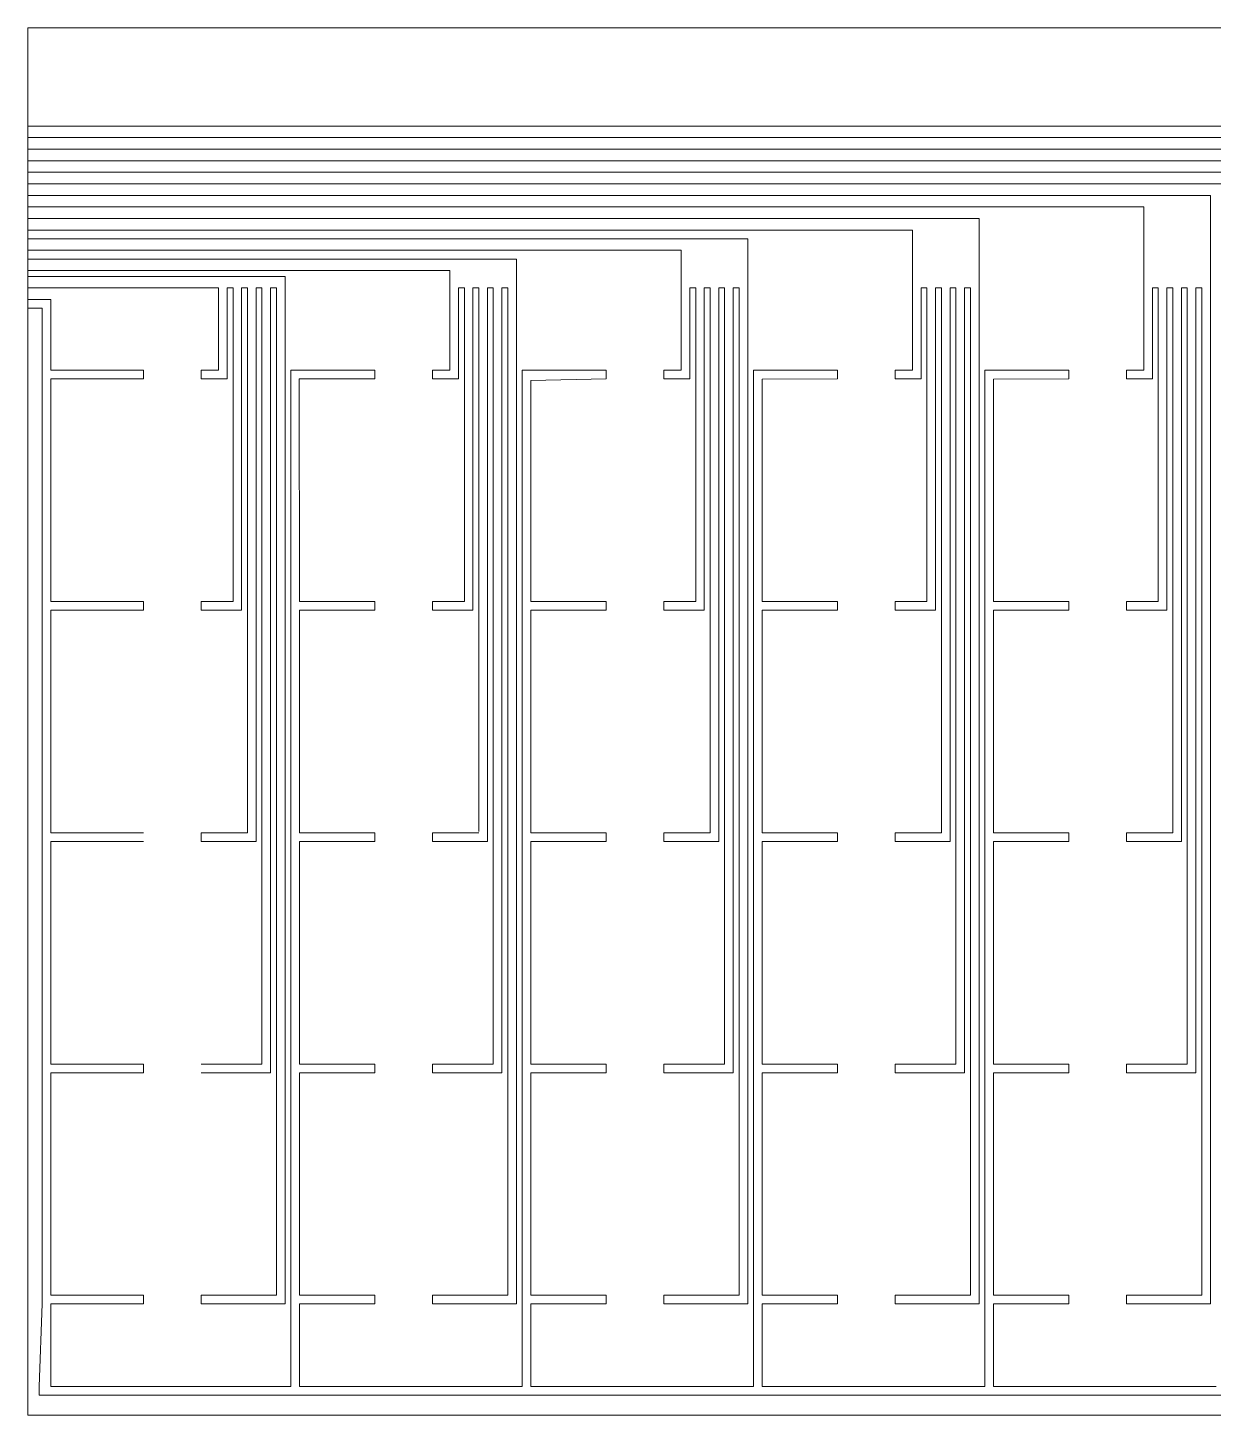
# Model space of a CAD drawing. Header units: centimetres. Extents: x -16.5 to 16.5, y -12 to 12.
# Drawn here: x -16.5 to 4, y -12 to 12 of the extents above; entities that cross this region are included whole.
import ezdxf

# ---------------------------------------------------------------- set-up
doc = ezdxf.new("R2010")
doc.units = ezdxf.units.CM
doc.header["$MEASUREMENT"] = 0

msp = doc.modelspace()

# ---------------------------------------------------------------- linework, layer by layer
at = {"color": 142, "lineweight": 9}
for points in [[(-16.5, 12), (-16.5, 12), (-16.5, -12), (-16.5, -12)], [(16.5, 12), (16.5, 12), (-16.5, 12), (-16.5, 12)], [(-16.5, -12), (-16.5, -12), (16.5, -12), (16.5, -12)]]:
    msp.add_open_spline(points, degree=3, dxfattribs=at)
at = {"color": 240, "lineweight": 9}
for points in [[(15.95, 10.3), (15.95, 10.3), (-16.5, 10.3), (-16.5, 10.3)], [(14.8, 10.1), (14.8, 10.1), (-16.5, 10.1), (-16.5, 10.1)], [(11.95, 9.9), (11.95, 9.9), (-16.5, 9.9), (-16.5, 9.9)], [(10.8, 9.7), (10.8, 9.7), (-16.5, 9.7), (-16.5, 9.7)], [(7.95, 9.5), (7.95, 9.5), (-16.5, 9.5), (-16.5, 9.5)], [(6.8, 9.3), (6.8, 9.3), (-16.5, 9.3), (-16.5, 9.3)], [(3.95, 9.1), (3.95, 9.1), (-16.5, 9.1), (-16.5, 9.1)], [(2.8, 8.9), (2.8, 8.9), (-16.5, 8.9), (-16.5, 8.9)], [(2.8, 7.5), (2.8, 7.5), (2.8, 8.9), (2.8, 8.9)], [(3.95, 7.5), (3.95, 7.5), (3.95, 9.1), (3.95, 9.1)], [(-0.05, 8.7), (-0.05, 8.7), (-16.5, 8.7), (-16.5, 8.7)], [(-0.05, 7.5), (-0.05, 7.5), (-0.05, 8.7), (-0.05, 8.7)], [(-1.2, 8.5), (-1.2, 8.5), (-16.5, 8.5), (-16.5, 8.5)], [(-1.2, 7.5), (-1.2, 7.5), (-1.2, 8.5), (-1.2, 8.5)], [(-4.05, 8.35), (-4.05, 8.35), (-16.5, 8.35), (-16.5, 8.35)], [(-4.05, 7.5), (-4.05, 7.5), (-4.05, 8.35), (-4.05, 8.35)], [(-5.2, 8.15), (-5.2, 8.15), (-16.5, 8.15), (-16.5, 8.15)], [(-8.05, 8), (-8.05, 8), (-16.5, 8), (-16.5, 8)], [(-8.05, 7.5), (-8.05, 7.5), (-8.05, 8), (-8.05, 8)], [(-5.2, 7.5), (-5.2, 7.5), (-5.2, 8.15), (-5.2, 8.15)], [(-9.2, 7.8), (-9.2, 7.8), (-16.5, 7.8), (-16.5, 7.8)], [(-12.05, 7.7), (-12.05, 7.7), (-16.5, 7.7), (-16.5, 7.7)], [(-12.05, 7.5), (-12.05, 7.5), (-12.05, 7.7), (-12.05, 7.7)], [(-9.2, 7.5), (-9.2, 7.5), (-9.2, 7.8), (-9.2, 7.8)], [(-13.2, 7.5), (-13.2, 7.5), (-16.5, 7.5), (-16.5, 7.5)], [(-13.2, 6.075), (-13.2, 6.075), (-13.2, 7.5), (-13.2, 7.5)], [(-13.05, 5.925), (-13.05, 5.925), (-13.05, 7.5), (-13.05, 7.5)], [(-12.95, 7.5), (-12.95, 7.5), (-13.05, 7.5), (-13.05, 7.5)], [(-12.95, 2.075), (-12.95, 2.075), (-12.95, 7.5), (-12.95, 7.5)], [(-12.7, 7.5), (-12.7, 7.5), (-12.80223, 7.5), (-12.80223, 7.5)], [(-12.80223, 1.925), (-12.80223, 1.925), (-12.80223, 7.5), (-12.80223, 7.5)], [(-12.7, 1.925), (-12.7, 1.925), (-12.7, 7.5), (-12.7, 7.5)], [(-12.45, 7.5), (-12.45, 7.5), (-12.55, 7.5), (-12.55, 7.5)], [(-12.55, -2.075), (-12.55, -2.075), (-12.55, 7.5), (-12.55, 7.5)], [(-12.45, -5.925), (-12.45, -5.925), (-12.45, 7.5), (-12.45, 7.5)], [(-12.2, 7.5), (-12.2, 7.5), (-12.3, 7.5), (-12.3, 7.5)], [(-12.3, 7.5), (-12.3, 7.5), (-12.3, -6.075), (-12.3, -6.075)], [(-12.2, 7.5), (-12.2, 7.5), (-12.2, -9.925), (-12.2, -9.925)], [(-12.05, -10.075), (-12.05, -10.075), (-12.05, 7.5), (-12.05, 7.5)], [(-9.2, 6.075), (-9.2, 6.075), (-9.2, 7.5), (-9.2, 7.5)], [(-9.05, 7.5), (-9.05, 7.5), (-8.95, 7.5), (-8.95, 7.5)], [(-9.05, 5.925), (-9.05, 5.925), (-9.05, 7.5), (-9.05, 7.5)], [(-8.95, 2.075), (-8.95, 2.075), (-8.95, 7.5), (-8.95, 7.5)], [(-8.80223, 7.5), (-8.80223, 7.5), (-8.7, 7.5), (-8.7, 7.5)], [(-8.80223, 1.925), (-8.80223, 1.925), (-8.80223, 7.5), (-8.80223, 7.5)], [(-8.7, 1.925), (-8.7, 1.925), (-8.7, 7.5), (-8.7, 7.5)], [(-8.55, 7.5), (-8.55, 7.5), (-8.45, 7.5), (-8.45, 7.5)], [(-8.55, -2.075), (-8.55, -2.075), (-8.55, 7.5), (-8.55, 7.5)], [(-8.45, -5.925), (-8.45, -5.925), (-8.45, 7.5), (-8.45, 7.5)], [(-8.3, 7.5), (-8.3, 7.5), (-8.3, -6.075), (-8.3, -6.075)], [(-8.2, 7.5), (-8.2, 7.5), (-8.3, 7.5), (-8.3, 7.5)], [(-8.2, 7.5), (-8.2, 7.5), (-8.2, -9.925), (-8.2, -9.925)], [(-8.05, -10.075), (-8.05, -10.075), (-8.05, 7.5), (-8.05, 7.5)], [(-5.2, 6.075), (-5.2, 6.075), (-5.2, 7.5), (-5.2, 7.5)], [(-5.05, 5.925), (-5.05, 5.925), (-5.05, 7.5), (-5.05, 7.5)], [(-5.05, 7.5), (-5.05, 7.5), (-4.95, 7.5), (-4.95, 7.5)], [(-4.95, 2.075), (-4.95, 2.075), (-4.95, 7.5), (-4.95, 7.5)], [(-4.80223, 7.5), (-4.80223, 7.5), (-4.7, 7.5), (-4.7, 7.5)], [(-4.80223, 1.925), (-4.80223, 1.925), (-4.80223, 7.5), (-4.80223, 7.5)], [(-4.7, 1.925), (-4.7, 1.925), (-4.7, 7.5), (-4.7, 7.5)], [(-4.55, 7.5), (-4.55, 7.5), (-4.45, 7.5), (-4.45, 7.5)], [(-4.55, -2.075), (-4.55, -2.075), (-4.55, 7.5), (-4.55, 7.5)], [(-4.45, -5.925), (-4.45, -5.925), (-4.45, 7.5), (-4.45, 7.5)], [(-4.3, 7.5), (-4.3, 7.5), (-4.3, -6.075), (-4.3, -6.075)], [(-4.2, 7.5), (-4.2, 7.5), (-4.3, 7.5), (-4.3, 7.5)], [(-4.2, 7.5), (-4.2, 7.5), (-4.2, -9.925), (-4.2, -9.925)], [(-4.05, -10.075), (-4.05, -10.075), (-4.05, 7.5), (-4.05, 7.5)], [(-1.2, 6.075), (-1.2, 6.075), (-1.2, 7.5), (-1.2, 7.5)], [(-1.05, 7.5), (-1.05, 7.5), (-0.95, 7.5), (-0.95, 7.5)], [(-1.05, 5.925), (-1.05, 5.925), (-1.05, 7.5), (-1.05, 7.5)], [(-0.95, 2.075), (-0.95, 2.075), (-0.95, 7.5), (-0.95, 7.5)], [(-0.80223, 7.5), (-0.80223, 7.5), (-0.7, 7.5), (-0.7, 7.5)], [(-0.80223, 1.925), (-0.80223, 1.925), (-0.80223, 7.5), (-0.80223, 7.5)], [(-0.7, 1.925), (-0.7, 1.925), (-0.7, 7.5), (-0.7, 7.5)], [(-0.55, 7.5), (-0.55, 7.5), (-0.45, 7.5), (-0.45, 7.5)], [(-0.55, -2.075), (-0.55, -2.075), (-0.55, 7.5), (-0.55, 7.5)], [(-0.45, -5.925), (-0.45, -5.925), (-0.45, 7.5), (-0.45, 7.5)], [(-0.3, 7.5), (-0.3, 7.5), (-0.3, -6.075), (-0.3, -6.075)], [(-0.3, 7.5), (-0.3, 7.5), (-0.2, 7.5), (-0.2, 7.5)], [(-0.2, 7.5), (-0.2, 7.5), (-0.2, -9.925), (-0.2, -9.925)], [(-0.05, -10.075), (-0.05, -10.075), (-0.05, 7.5), (-0.05, 7.5)], [(2.8, 6.075), (2.8, 6.075), (2.8, 7.5), (2.8, 7.5)], [(2.95, 7.5), (2.95, 7.5), (3.05, 7.5), (3.05, 7.5)], [(2.95, 5.925), (2.95, 5.925), (2.95, 7.5), (2.95, 7.5)], [(3.05, 2.075), (3.05, 2.075), (3.05, 7.5), (3.05, 7.5)], [(3.19777, 7.5), (3.19777, 7.5), (3.3, 7.5), (3.3, 7.5)], [(3.19777, 1.925), (3.19777, 1.925), (3.19777, 7.5), (3.19777, 7.5)], [(3.3, 1.925), (3.3, 1.925), (3.3, 7.5), (3.3, 7.5)], [(3.45, 7.5), (3.45, 7.5), (3.55, 7.5), (3.55, 7.5)], [(3.45, -2.075), (3.45, -2.075), (3.45, 7.5), (3.45, 7.5)], [(3.55, -5.925), (3.55, -5.925), (3.55, 7.5), (3.55, 7.5)], [(3.7, 7.5), (3.7, 7.5), (3.8, 7.5), (3.8, 7.5)], [(3.7, 7.5), (3.7, 7.5), (3.7, -6.075), (3.7, -6.075)], [(3.8, 7.5), (3.8, 7.5), (3.8, -9.925), (3.8, -9.925)], [(3.95, -10.075), (3.95, -10.075), (3.95, 7.5), (3.95, 7.5)], [(-16.1, 7.3), (-16.1, 7.3), (-16.5, 7.3), (-16.5, 7.3)], [(-16.1, 6.075), (-16.1, 6.075), (-16.1, 7.3), (-16.1, 7.3)], [(-16.25, 7.15), (-16.25, 7.15), (-16.5, 7.15), (-16.5, 7.15)], [(-16.25, -10.075), (-16.25, -10.075), (-16.25, 7.15), (-16.25, 7.15)], [(-14.5, 6.075), (-14.5, 6.075), (-16.1, 6.075), (-16.1, 6.075)], [(-14.5, 6), (-14.5, 6), (-14.5, 6.075), (-14.5, 6.075)], [(-14.5, 6), (-14.5, 6), (-14.5, 5.925), (-14.5, 5.925)], [(-13.5, 6), (-13.5, 6), (-13.5, 6.075), (-13.5, 6.075)], [(-13.5, 6.075), (-13.5, 6.075), (-13.2, 6.075), (-13.2, 6.075)], [(-13.5, 6), (-13.5, 6), (-13.5, 5.925), (-13.5, 5.925)], [(-11.95, 6.0746), (-11.95, 6.0746), (-10.5, 6.075), (-10.5, 6.075)], [(-11.95, -9.925), (-11.95, -9.925), (-11.95, 6.0746), (-11.95, 6.0746)], [(-10.5, 6), (-10.5, 6), (-10.5, 6.075), (-10.5, 6.075)], [(-10.5, 6), (-10.5, 6), (-10.5, 5.925), (-10.5, 5.925)], [(-9.5, 6.075), (-9.5, 6.075), (-9.2, 6.075), (-9.2, 6.075)], [(-9.5, 6), (-9.5, 6), (-9.5, 6.075), (-9.5, 6.075)], [(-9.5, 6), (-9.5, 6), (-9.5, 5.925), (-9.5, 5.925)], [(-7.95, 6.075), (-7.95, 6.075), (-7.95, -9.925), (-7.95, -9.925)], [(-6.5, 6.075), (-6.5, 6.075), (-7.95, 6.075), (-7.95, 6.075)], [(-6.5, 6), (-6.5, 6), (-6.5, 6.075), (-6.5, 6.075)], [(-6.5, 6), (-6.5, 6), (-6.5, 5.925), (-6.5, 5.925)], [(-5.5, 6.075), (-5.5, 6.075), (-5.2, 6.075), (-5.2, 6.075)], [(-5.5, 6), (-5.5, 6), (-5.5, 6.075), (-5.5, 6.075)], [(-5.5, 6), (-5.5, 6), (-5.5, 5.925), (-5.5, 5.925)], [(-3.8, 6.075), (-3.8, 6.075), (-3.95, 6.075), (-3.95, 6.075)], [(-3.95, 6.075), (-3.95, 6.075), (-3.95, -9.925), (-3.95, -9.925)], [(-2.5, 6.075), (-2.5, 6.075), (-3.8, 6.075), (-3.8, 6.075)], [(-2.5, 6), (-2.5, 6), (-2.5, 6.075), (-2.5, 6.075)], [(-2.5, 6), (-2.5, 6), (-2.5, 5.925), (-2.5, 5.925)], [(-1.5, 6), (-1.5, 6), (-1.5, 6.075), (-1.5, 6.075)], [(-1.5, 6.075), (-1.5, 6.075), (-1.2, 6.075), (-1.2, 6.075)], [(-1.5, 6), (-1.5, 6), (-1.5, 5.925), (-1.5, 5.925)], [(0.05, 6.075), (0.05, 6.075), (0.2, 6.075), (0.2, 6.075)], [(0.05, -9.925), (0.05, -9.925), (0.05, 6.075), (0.05, 6.075)], [(1.5, 6.075), (1.5, 6.075), (0.2, 6.075), (0.2, 6.075)], [(1.5, 6), (1.5, 6), (1.5, 6.075), (1.5, 6.075)], [(1.5, 6), (1.5, 6), (1.5, 5.925), (1.5, 5.925)], [(2.5, 6.075), (2.5, 6.075), (2.8, 6.075), (2.8, 6.075)], [(2.5, 6), (2.5, 6), (2.5, 6.075), (2.5, 6.075)], [(2.5, 6), (2.5, 6), (2.5, 5.925), (2.5, 5.925)], [(-14.5, 5.925), (-14.5, 5.925), (-16.1, 5.925), (-16.1, 5.925)], [(-16.1, 2.075), (-16.1, 2.075), (-16.1, 5.925), (-16.1, 5.925)], [(-13.5, 5.925), (-13.5, 5.925), (-13.05, 5.925), (-13.05, 5.925)], [(-10.5, 5.925), (-10.5, 5.925), (-11.80436, 5.92464), (-11.80436, 5.92464)], [(-11.80436, 5.92464), (-11.80436, 5.92464), (-11.8033, 2.07464), (-11.8033, 2.07464)], [(-9.5, 5.925), (-9.5, 5.925), (-9.05, 5.925), (-9.05, 5.925)], [(-7.8, 5.9), (-7.8, 5.9), (-6.5, 5.925), (-6.5, 5.925)], [(-7.8, 5.9), (-7.8, 5.9), (-7.8, 2.075), (-7.8, 2.075)], [(-5.5, 5.925), (-5.5, 5.925), (-5.05, 5.925), (-5.05, 5.925)], [(-3.8, 5.92208), (-3.8, 5.92208), (-2.5, 5.925), (-2.5, 5.925)], [(-3.8, 5.92208), (-3.8, 5.92208), (-3.8, 2.075), (-3.8, 2.075)], [(-1.5, 5.925), (-1.5, 5.925), (-1.05, 5.925), (-1.05, 5.925)], [(0.2, 5.92084), (0.2, 5.92084), (1.5, 5.925), (1.5, 5.925)], [(0.2, 5.92084), (0.2, 5.92084), (0.2, 2.075), (0.2, 2.075)], [(2.5, 5.925), (2.5, 5.925), (2.95, 5.925), (2.95, 5.925)], [(-14.5, 2.075), (-14.5, 2.075), (-16.1, 2.075), (-16.1, 2.075)], [(-16.1, -1.925), (-16.1, -1.925), (-16.1, 1.925), (-16.1, 1.925)], [(-14.5, 1.925), (-14.5, 1.925), (-16.1, 1.925), (-16.1, 1.925)], [(-14.5, 2), (-14.5, 2), (-14.5, 2.075), (-14.5, 2.075)], [(-14.5, 2), (-14.5, 2), (-14.5, 1.925), (-14.5, 1.925)], [(-13.5, 2), (-13.5, 2), (-13.5, 2.075), (-13.5, 2.075)], [(-13.5, 2.075), (-13.5, 2.075), (-13.2, 2.075), (-13.2, 2.075)], [(-13.5, 2), (-13.5, 2), (-13.5, 1.925), (-13.5, 1.925)], [(-13.5, 1.925), (-13.5, 1.925), (-13.05, 1.925), (-13.05, 1.925)], [(-13.2, 2.075), (-13.2, 2.075), (-12.95, 2.075), (-12.95, 2.075)], [(-13.05, 1.925), (-13.05, 1.925), (-12.95223, 1.925), (-12.95223, 1.925)], [(-12.95223, 1.925), (-12.95223, 1.925), (-12.80223, 1.925), (-12.80223, 1.925)], [(-12.7, 1.925), (-12.7, 1.925), (-12.7, -1.9), (-12.7, -1.9)], [(-10.5, 2.075), (-10.5, 2.075), (-11.8033, 2.07464), (-11.8033, 2.07464)], [(-10.5, 1.925), (-10.5, 1.925), (-11.80326, 1.92464), (-11.80326, 1.92464)], [(-11.80326, 1.92464), (-11.80326, 1.92464), (-11.8022, -1.92536), (-11.8022, -1.92536)], [(-10.5, 2), (-10.5, 2), (-10.5, 2.075), (-10.5, 2.075)], [(-10.5, 2), (-10.5, 2), (-10.5, 1.925), (-10.5, 1.925)], [(-9.5, 2.075), (-9.5, 2.075), (-9.2, 2.075), (-9.2, 2.075)], [(-9.5, 2), (-9.5, 2), (-9.5, 2.075), (-9.5, 2.075)], [(-9.5, 2), (-9.5, 2), (-9.5, 1.925), (-9.5, 1.925)], [(-9.5, 1.925), (-9.5, 1.925), (-9.05, 1.925), (-9.05, 1.925)], [(-9.2, 2.075), (-9.2, 2.075), (-8.95, 2.075), (-8.95, 2.075)], [(-9.05, 1.925), (-9.05, 1.925), (-8.95223, 1.925), (-8.95223, 1.925)], [(-8.95223, 1.925), (-8.95223, 1.925), (-8.80223, 1.925), (-8.80223, 1.925)], [(-8.7, 1.925), (-8.7, 1.925), (-8.7, -1.9), (-8.7, -1.9)], [(-6.5, 2.075), (-6.5, 2.075), (-7.8, 2.075), (-7.8, 2.075)], [(-6.5, 1.925), (-6.5, 1.925), (-7.8, 1.925), (-7.8, 1.925)], [(-7.8, 1.925), (-7.8, 1.925), (-7.8, -1.925), (-7.8, -1.925)], [(-6.5, 2), (-6.5, 2), (-6.5, 2.075), (-6.5, 2.075)], [(-6.5, 2), (-6.5, 2), (-6.5, 1.925), (-6.5, 1.925)], [(-5.5, 2.075), (-5.5, 2.075), (-5.2, 2.075), (-5.2, 2.075)], [(-5.5, 2), (-5.5, 2), (-5.5, 2.075), (-5.5, 2.075)], [(-5.5, 2), (-5.5, 2), (-5.5, 1.925), (-5.5, 1.925)], [(-5.5, 1.925), (-5.5, 1.925), (-5.05, 1.925), (-5.05, 1.925)], [(-5.2, 2.075), (-5.2, 2.075), (-4.95, 2.075), (-4.95, 2.075)], [(-5.05, 1.925), (-5.05, 1.925), (-4.95223, 1.925), (-4.95223, 1.925)], [(-4.95223, 1.925), (-4.95223, 1.925), (-4.80223, 1.925), (-4.80223, 1.925)], [(-4.7, 1.925), (-4.7, 1.925), (-4.7, -1.9), (-4.7, -1.9)], [(-2.5, 2.075), (-2.5, 2.075), (-3.8, 2.075), (-3.8, 2.075)], [(-2.5, 1.925), (-2.5, 1.925), (-3.8, 1.925), (-3.8, 1.925)], [(-3.8, 1.925), (-3.8, 1.925), (-3.8, -1.925), (-3.8, -1.925)], [(-2.5, 2), (-2.5, 2), (-2.5, 2.075), (-2.5, 2.075)], [(-2.5, 2), (-2.5, 2), (-2.5, 1.925), (-2.5, 1.925)], [(-1.5, 2), (-1.5, 2), (-1.5, 2.075), (-1.5, 2.075)], [(-1.5, 2.075), (-1.5, 2.075), (-1.2, 2.075), (-1.2, 2.075)], [(-1.5, 2), (-1.5, 2), (-1.5, 1.925), (-1.5, 1.925)], [(-1.5, 1.925), (-1.5, 1.925), (-1.05, 1.925), (-1.05, 1.925)], [(-1.2, 2.075), (-1.2, 2.075), (-0.95, 2.075), (-0.95, 2.075)], [(-1.05, 1.925), (-1.05, 1.925), (-0.95223, 1.925), (-0.95223, 1.925)], [(-0.95223, 1.925), (-0.95223, 1.925), (-0.80223, 1.925), (-0.80223, 1.925)], [(-0.7, 1.925), (-0.7, 1.925), (-0.7, -1.9), (-0.7, -1.9)], [(1.5, 2.075), (1.5, 2.075), (0.2, 2.075), (0.2, 2.075)], [(1.5, 1.925), (1.5, 1.925), (0.2, 1.925), (0.2, 1.925)], [(0.2, -1.925), (0.2, -1.925), (0.2, 1.925), (0.2, 1.925)], [(1.5, 2.075), (1.5, 2.075), (1.5, 1.925), (1.5, 1.925)], [(2.5, 2.075), (2.5, 2.075), (2.8, 2.075), (2.8, 2.075)], [(2.5, 2), (2.5, 2), (2.5, 2.075), (2.5, 2.075)], [(2.5, 2), (2.5, 2), (2.5, 1.925), (2.5, 1.925)], [(2.5, 1.925), (2.5, 1.925), (2.95, 1.925), (2.95, 1.925)], [(2.8, 2.075), (2.8, 2.075), (3.05, 2.075), (3.05, 2.075)], [(2.95, 1.925), (2.95, 1.925), (3.04777, 1.925), (3.04777, 1.925)], [(3.04777, 1.925), (3.04777, 1.925), (3.19777, 1.925), (3.19777, 1.925)], [(3.3, 1.925), (3.3, 1.925), (3.3, -1.9), (3.3, -1.9)], [(-12.7, -1.9), (-12.7, -1.9), (-12.7, -1.925), (-12.7, -1.925)], [(-4.7, -1.9), (-4.7, -1.9), (-4.7, -1.925), (-4.7, -1.925)], [(-0.7, -1.9), (-0.7, -1.9), (-0.7, -1.925), (-0.7, -1.925)], [(3.3, -1.9), (3.3, -1.9), (3.3, -1.925), (3.3, -1.925)], [(-14.5, -1.925), (-14.5, -1.925), (-16.1, -1.925), (-16.1, -1.925)], [(-14.5, -2.075), (-14.5, -2.075), (-16.1, -2.075), (-16.1, -2.075)], [(-16.1, -5.925), (-16.1, -5.925), (-16.1, -2.075), (-16.1, -2.075)], [(-13.5, -2), (-13.5, -2), (-13.5, -1.925), (-13.5, -1.925)], [(-13.5, -1.925), (-13.5, -1.925), (-13.2, -1.925), (-13.2, -1.925)], [(-13.5, -2), (-13.5, -2), (-13.5, -2.075), (-13.5, -2.075)], [(-13.5, -2.075), (-13.5, -2.075), (-13.05, -2.075), (-13.05, -2.075)], [(-13.2, -1.925), (-13.2, -1.925), (-12.95, -1.925), (-12.95, -1.925)], [(-13.05, -2.075), (-13.05, -2.075), (-12.95223, -2.075), (-12.95223, -2.075)], [(-12.95223, -2.075), (-12.95223, -2.075), (-12.80223, -2.075), (-12.80223, -2.075)], [(-12.95, -1.925), (-12.95, -1.925), (-12.85, -1.925), (-12.85, -1.925)], [(-12.7, -1.925), (-12.7, -1.925), (-12.85, -1.925), (-12.85, -1.925)], [(-12.80223, -2.075), (-12.80223, -2.075), (-12.7, -2.075), (-12.7, -2.075)], [(-12.7, -2.075), (-12.7, -2.075), (-12.55, -2.075), (-12.55, -2.075)], [(-10.5, -1.925), (-10.5, -1.925), (-11.8022, -1.92536), (-11.8022, -1.92536)], [(-10.5, -2.075), (-10.5, -2.075), (-11.80216, -2.07536), (-11.80216, -2.07536)], [(-11.80216, -2.07536), (-11.80216, -2.07536), (-11.8011, -5.92536), (-11.8011, -5.92536)], [(-10.5, -2), (-10.5, -2), (-10.5, -1.925), (-10.5, -1.925)], [(-10.5, -2), (-10.5, -2), (-10.5, -2.075), (-10.5, -2.075)], [(-9.5, -2), (-9.5, -2), (-9.5, -1.925), (-9.5, -1.925)], [(-9.5, -1.925), (-9.5, -1.925), (-9.2, -1.925), (-9.2, -1.925)], [(-9.5, -2), (-9.5, -2), (-9.5, -2.075), (-9.5, -2.075)], [(-9.5, -2.075), (-9.5, -2.075), (-9.05, -2.075), (-9.05, -2.075)], [(-9.2, -1.925), (-9.2, -1.925), (-8.95, -1.925), (-8.95, -1.925)], [(-9.05, -2.075), (-9.05, -2.075), (-8.95223, -2.075), (-8.95223, -2.075)], [(-8.95223, -2.075), (-8.95223, -2.075), (-8.80223, -2.075), (-8.80223, -2.075)], [(-8.95, -1.925), (-8.95, -1.925), (-8.85, -1.925), (-8.85, -1.925)], [(-8.7, -1.925), (-8.7, -1.925), (-8.85, -1.925), (-8.85, -1.925)], [(-8.80223, -2.075), (-8.80223, -2.075), (-8.7, -2.075), (-8.7, -2.075)], [(-8.7, -2.075), (-8.7, -2.075), (-8.55, -2.075), (-8.55, -2.075)], [(-6.5, -1.925), (-6.5, -1.925), (-7.8, -1.925), (-7.8, -1.925)], [(-6.5, -2.075), (-6.5, -2.075), (-7.8, -2.075), (-7.8, -2.075)], [(-7.8, -2.075), (-7.8, -2.075), (-7.8, -5.925), (-7.8, -5.925)], [(-6.5, -2), (-6.5, -2), (-6.5, -1.925), (-6.5, -1.925)], [(-6.5, -2), (-6.5, -2), (-6.5, -2.075), (-6.5, -2.075)], [(-5.5, -2), (-5.5, -2), (-5.5, -1.925), (-5.5, -1.925)], [(-5.5, -1.925), (-5.5, -1.925), (-5.2, -1.925), (-5.2, -1.925)], [(-5.5, -2), (-5.5, -2), (-5.5, -2.075), (-5.5, -2.075)], [(-5.5, -2.075), (-5.5, -2.075), (-5.05, -2.075), (-5.05, -2.075)], [(-5.2, -1.925), (-5.2, -1.925), (-4.95, -1.925), (-4.95, -1.925)], [(-5.05, -2.075), (-5.05, -2.075), (-4.95223, -2.075), (-4.95223, -2.075)], [(-4.95223, -2.075), (-4.95223, -2.075), (-4.80223, -2.075), (-4.80223, -2.075)], [(-4.95, -1.925), (-4.95, -1.925), (-4.85, -1.925), (-4.85, -1.925)], [(-4.7, -1.925), (-4.7, -1.925), (-4.85, -1.925), (-4.85, -1.925)], [(-4.80223, -2.075), (-4.80223, -2.075), (-4.7, -2.075), (-4.7, -2.075)], [(-4.7, -2.075), (-4.7, -2.075), (-4.55, -2.075), (-4.55, -2.075)], [(-2.5, -1.925), (-2.5, -1.925), (-3.8, -1.925), (-3.8, -1.925)], [(-2.5, -2.075), (-2.5, -2.075), (-3.8, -2.07646), (-3.8, -2.07646)], [(-3.8, -2.07646), (-3.8, -2.07646), (-3.8, -5.925), (-3.8, -5.925)], [(-2.5, -2), (-2.5, -2), (-2.5, -1.925), (-2.5, -1.925)], [(-2.5, -2), (-2.5, -2), (-2.5, -2.075), (-2.5, -2.075)], [(-1.5, -1.925), (-1.5, -1.925), (-1.2, -1.925), (-1.2, -1.925)], [(-1.5, -2), (-1.5, -2), (-1.5, -1.925), (-1.5, -1.925)], [(-1.5, -2), (-1.5, -2), (-1.5, -2.075), (-1.5, -2.075)], [(-1.5, -2.075), (-1.5, -2.075), (-1.05, -2.075), (-1.05, -2.075)], [(-1.2, -1.925), (-1.2, -1.925), (-0.95, -1.925), (-0.95, -1.925)], [(-1.05, -2.075), (-1.05, -2.075), (-0.95223, -2.075), (-0.95223, -2.075)], [(-0.95223, -2.075), (-0.95223, -2.075), (-0.80223, -2.075), (-0.80223, -2.075)], [(-0.95, -1.925), (-0.95, -1.925), (-0.85, -1.925), (-0.85, -1.925)], [(-0.7, -1.925), (-0.7, -1.925), (-0.85, -1.925), (-0.85, -1.925)], [(-0.80223, -2.075), (-0.80223, -2.075), (-0.7, -2.075), (-0.7, -2.075)], [(-0.7, -2.075), (-0.7, -2.075), (-0.55, -2.075), (-0.55, -2.075)], [(1.5, -1.925), (1.5, -1.925), (0.2, -1.925), (0.2, -1.925)], [(1.5, -2.075), (1.5, -2.075), (0.2, -2.07708), (0.2, -2.07708)], [(0.2, -5.925), (0.2, -5.925), (0.2, -2.07708), (0.2, -2.07708)], [(1.5, -1.925), (1.5, -1.925), (1.5, -2.075), (1.5, -2.075)], [(2.5, -1.925), (2.5, -1.925), (2.8, -1.925), (2.8, -1.925)], [(2.5, -2), (2.5, -2), (2.5, -1.925), (2.5, -1.925)], [(2.5, -2), (2.5, -2), (2.5, -2.075), (2.5, -2.075)], [(2.5, -2.075), (2.5, -2.075), (2.95, -2.075), (2.95, -2.075)], [(2.8, -1.925), (2.8, -1.925), (3.05, -1.925), (3.05, -1.925)], [(2.95, -2.075), (2.95, -2.075), (3.04777, -2.075), (3.04777, -2.075)], [(3.04777, -2.075), (3.04777, -2.075), (3.19777, -2.075), (3.19777, -2.075)], [(3.05, -1.925), (3.05, -1.925), (3.15, -1.925), (3.15, -1.925)], [(3.3, -1.925), (3.3, -1.925), (3.15, -1.925), (3.15, -1.925)], [(3.19777, -2.075), (3.19777, -2.075), (3.3, -2.075), (3.3, -2.075)], [(3.3, -2.075), (3.3, -2.075), (3.45, -2.075), (3.45, -2.075)], [(-14.5, -5.925), (-14.5, -5.925), (-16.1, -5.925), (-16.1, -5.925)], [(-14.5, -6), (-14.5, -6), (-14.5, -5.925), (-14.5, -5.925)], [(-14.5, -6), (-14.5, -6), (-14.5, -6.075), (-14.5, -6.075)], [(-13.5, -5.925), (-13.5, -5.925), (-13.2, -5.925), (-13.2, -5.925)], [(-13.2, -5.925), (-13.2, -5.925), (-12.95, -5.925), (-12.95, -5.925)], [(-12.95, -5.925), (-12.95, -5.925), (-12.85, -5.925), (-12.85, -5.925)], [(-12.7, -5.925), (-12.7, -5.925), (-12.85, -5.925), (-12.85, -5.925)], [(-12.7, -5.925), (-12.7, -5.925), (-12.6, -5.925), (-12.6, -5.925)], [(-12.6, -5.925), (-12.6, -5.925), (-12.45, -5.925), (-12.45, -5.925)], [(-10.5, -5.925), (-10.5, -5.925), (-11.8011, -5.92536), (-11.8011, -5.92536)], [(-10.5, -6), (-10.5, -6), (-10.5, -5.925), (-10.5, -5.925)], [(-10.5, -6), (-10.5, -6), (-10.5, -6.075), (-10.5, -6.075)], [(-9.5, -5.925), (-9.5, -5.925), (-9.2, -5.925), (-9.2, -5.925)], [(-9.5, -6), (-9.5, -6), (-9.5, -5.925), (-9.5, -5.925)], [(-9.5, -6), (-9.5, -6), (-9.5, -6.075), (-9.5, -6.075)], [(-9.2, -5.925), (-9.2, -5.925), (-8.95, -5.925), (-8.95, -5.925)], [(-8.95, -5.925), (-8.95, -5.925), (-8.85, -5.925), (-8.85, -5.925)], [(-8.7, -5.925), (-8.7, -5.925), (-8.85, -5.925), (-8.85, -5.925)], [(-8.7, -5.925), (-8.7, -5.925), (-8.6, -5.925), (-8.6, -5.925)], [(-8.6, -5.925), (-8.6, -5.925), (-8.45, -5.925), (-8.45, -5.925)], [(-6.5, -5.925), (-6.5, -5.925), (-7.8, -5.925), (-7.8, -5.925)], [(-6.5, -6), (-6.5, -6), (-6.5, -5.925), (-6.5, -5.925)], [(-6.5, -6), (-6.5, -6), (-6.5, -6.075), (-6.5, -6.075)], [(-5.5, -6), (-5.5, -6), (-5.5, -5.925), (-5.5, -5.925)], [(-5.5, -5.925), (-5.5, -5.925), (-5.2, -5.925), (-5.2, -5.925)], [(-5.5, -6), (-5.5, -6), (-5.5, -6.075), (-5.5, -6.075)], [(-5.2, -5.925), (-5.2, -5.925), (-4.95, -5.925), (-4.95, -5.925)], [(-4.95, -5.925), (-4.95, -5.925), (-4.85, -5.925), (-4.85, -5.925)], [(-4.7, -5.925), (-4.7, -5.925), (-4.85, -5.925), (-4.85, -5.925)], [(-4.7, -5.925), (-4.7, -5.925), (-4.6, -5.925), (-4.6, -5.925)], [(-4.6, -5.925), (-4.6, -5.925), (-4.45, -5.925), (-4.45, -5.925)], [(-2.5, -5.925), (-2.5, -5.925), (-3.8, -5.925), (-3.8, -5.925)], [(-2.5, -6), (-2.5, -6), (-2.5, -5.925), (-2.5, -5.925)], [(-2.5, -6), (-2.5, -6), (-2.5, -6.075), (-2.5, -6.075)], [(-1.5, -6), (-1.5, -6), (-1.5, -5.925), (-1.5, -5.925)], [(-1.5, -5.925), (-1.5, -5.925), (-1.2, -5.925), (-1.2, -5.925)], [(-1.5, -6), (-1.5, -6), (-1.5, -6.075), (-1.5, -6.075)], [(-1.2, -5.925), (-1.2, -5.925), (-0.95, -5.925), (-0.95, -5.925)], [(-0.95, -5.925), (-0.95, -5.925), (-0.85, -5.925), (-0.85, -5.925)], [(-0.7, -5.925), (-0.7, -5.925), (-0.85, -5.925), (-0.85, -5.925)], [(-0.7, -5.925), (-0.7, -5.925), (-0.6, -5.925), (-0.6, -5.925)], [(-0.6, -5.925), (-0.6, -5.925), (-0.45, -5.925), (-0.45, -5.925)], [(1.5, -5.925), (1.5, -5.925), (0.2, -5.925), (0.2, -5.925)], [(1.5, -6), (1.5, -6), (1.5, -5.925), (1.5, -5.925)], [(1.5, -6), (1.5, -6), (1.5, -6.075), (1.5, -6.075)], [(2.5, -6), (2.5, -6), (2.5, -5.925), (2.5, -5.925)], [(2.5, -5.925), (2.5, -5.925), (2.8, -5.925), (2.8, -5.925)], [(2.5, -6), (2.5, -6), (2.5, -6.075), (2.5, -6.075)], [(2.8, -5.925), (2.8, -5.925), (3.05, -5.925), (3.05, -5.925)], [(3.05, -5.925), (3.05, -5.925), (3.15, -5.925), (3.15, -5.925)], [(3.3, -5.925), (3.3, -5.925), (3.15, -5.925), (3.15, -5.925)], [(3.3, -5.925), (3.3, -5.925), (3.4, -5.925), (3.4, -5.925)], [(3.4, -5.925), (3.4, -5.925), (3.55, -5.925), (3.55, -5.925)], [(-14.5, -6.075), (-14.5, -6.075), (-16.1, -6.075), (-16.1, -6.075)], [(-16.1, -9.925), (-16.1, -9.925), (-16.1, -6.075), (-16.1, -6.075)], [(-13.5, -6.075), (-13.5, -6.075), (-13.05, -6.075), (-13.05, -6.075)], [(-13.05, -6.075), (-13.05, -6.075), (-12.95223, -6.075), (-12.95223, -6.075)], [(-12.95223, -6.075), (-12.95223, -6.075), (-12.80223, -6.075), (-12.80223, -6.075)], [(-12.80223, -6.075), (-12.80223, -6.075), (-12.7, -6.075), (-12.7, -6.075)], [(-12.7, -6.075), (-12.7, -6.075), (-12.55, -6.075), (-12.55, -6.075)], [(-12.55, -6.075), (-12.55, -6.075), (-12.45, -6.075), (-12.45, -6.075)], [(-12.45, -6.075), (-12.45, -6.075), (-12.3, -6.075), (-12.3, -6.075)], [(-10.5, -6.075), (-10.5, -6.075), (-11.80106, -6.07536), (-11.80106, -6.07536)], [(-11.8, -9.925), (-11.8, -9.925), (-11.80106, -6.07536), (-11.80106, -6.07536)], [(-9.5, -6.075), (-9.5, -6.075), (-9.05, -6.075), (-9.05, -6.075)], [(-9.05, -6.075), (-9.05, -6.075), (-8.95223, -6.075), (-8.95223, -6.075)], [(-8.95223, -6.075), (-8.95223, -6.075), (-8.80223, -6.075), (-8.80223, -6.075)], [(-8.80223, -6.075), (-8.80223, -6.075), (-8.7, -6.075), (-8.7, -6.075)], [(-8.7, -6.075), (-8.7, -6.075), (-8.55, -6.075), (-8.55, -6.075)], [(-8.55, -6.075), (-8.55, -6.075), (-8.45, -6.075), (-8.45, -6.075)], [(-8.45, -6.075), (-8.45, -6.075), (-8.3, -6.075), (-8.3, -6.075)], [(-6.5, -6.075), (-6.5, -6.075), (-7.8, -6.075), (-7.8, -6.075)], [(-7.8, -6.075), (-7.8, -6.075), (-7.8, -9.925), (-7.8, -9.925)], [(-5.5, -6.075), (-5.5, -6.075), (-5.05, -6.075), (-5.05, -6.075)], [(-5.05, -6.075), (-5.05, -6.075), (-4.95223, -6.075), (-4.95223, -6.075)], [(-4.95223, -6.075), (-4.95223, -6.075), (-4.80223, -6.075), (-4.80223, -6.075)], [(-4.80223, -6.075), (-4.80223, -6.075), (-4.7, -6.075), (-4.7, -6.075)], [(-4.7, -6.075), (-4.7, -6.075), (-4.55, -6.075), (-4.55, -6.075)], [(-4.55, -6.075), (-4.55, -6.075), (-4.45, -6.075), (-4.45, -6.075)], [(-4.45, -6.075), (-4.45, -6.075), (-4.3, -6.075), (-4.3, -6.075)], [(-3.8, -6.075), (-3.8, -6.075), (-3.8, -9.925), (-3.8, -9.925)], [(-2.5, -6.075), (-2.5, -6.075), (-3.8, -6.075), (-3.8, -6.075)], [(-1.5, -6.075), (-1.5, -6.075), (-1.05, -6.075), (-1.05, -6.075)], [(-1.05, -6.075), (-1.05, -6.075), (-0.95223, -6.075), (-0.95223, -6.075)], [(-0.95223, -6.075), (-0.95223, -6.075), (-0.80223, -6.075), (-0.80223, -6.075)], [(-0.80223, -6.075), (-0.80223, -6.075), (-0.7, -6.075), (-0.7, -6.075)], [(-0.7, -6.075), (-0.7, -6.075), (-0.55, -6.075), (-0.55, -6.075)], [(-0.55, -6.075), (-0.55, -6.075), (-0.45, -6.075), (-0.45, -6.075)], [(-0.45, -6.075), (-0.45, -6.075), (-0.3, -6.075), (-0.3, -6.075)], [(1.5, -6.075), (1.5, -6.075), (0.2, -6.075), (0.2, -6.075)], [(0.2, -9.925), (0.2, -9.925), (0.2, -6.075), (0.2, -6.075)], [(2.5, -6.075), (2.5, -6.075), (2.95, -6.075), (2.95, -6.075)], [(2.95, -6.075), (2.95, -6.075), (3.04777, -6.075), (3.04777, -6.075)], [(3.04777, -6.075), (3.04777, -6.075), (3.19777, -6.075), (3.19777, -6.075)], [(3.19777, -6.075), (3.19777, -6.075), (3.3, -6.075), (3.3, -6.075)], [(3.3, -6.075), (3.3, -6.075), (3.45, -6.075), (3.45, -6.075)], [(3.45, -6.075), (3.45, -6.075), (3.55, -6.075), (3.55, -6.075)], [(3.55, -6.075), (3.55, -6.075), (3.7, -6.075), (3.7, -6.075)], [(-16.3, -11.5), (-16.3, -11.5), (-16.25, -10.075), (-16.25, -10.075)], [(-14.5, -9.925), (-14.5, -9.925), (-16.1, -9.925), (-16.1, -9.925)], [(-16.1, -10.075), (-16.1, -10.075), (-16.1, -11.5), (-16.1, -11.5)], [(-14.5, -10.075), (-14.5, -10.075), (-16.1, -10.075), (-16.1, -10.075)], [(-14.5, -9.925), (-14.5, -9.925), (-14.5, -10.075), (-14.5, -10.075)], [(-13.5, -10), (-13.5, -10), (-13.5, -9.925), (-13.5, -9.925)], [(-13.5, -9.925), (-13.5, -9.925), (-13.2, -9.925), (-13.2, -9.925)], [(-13.5, -10), (-13.5, -10), (-13.5, -10.075), (-13.5, -10.075)], [(-13.5, -10.075), (-13.5, -10.075), (-13.05, -10.075), (-13.05, -10.075)], [(-13.2, -9.925), (-13.2, -9.925), (-12.95, -9.925), (-12.95, -9.925)], [(-13.05, -10.075), (-13.05, -10.075), (-12.95223, -10.075), (-12.95223, -10.075)], [(-12.95223, -10.075), (-12.95223, -10.075), (-12.80223, -10.075), (-12.80223, -10.075)], [(-12.95, -9.925), (-12.95, -9.925), (-12.85, -9.925), (-12.85, -9.925)], [(-12.7, -9.925), (-12.7, -9.925), (-12.85, -9.925), (-12.85, -9.925)], [(-12.80223, -10.075), (-12.80223, -10.075), (-12.7, -10.075), (-12.7, -10.075)], [(-12.7, -9.925), (-12.7, -9.925), (-12.6, -9.925), (-12.6, -9.925)], [(-12.7, -10.075), (-12.7, -10.075), (-12.55, -10.075), (-12.55, -10.075)], [(-12.6, -9.925), (-12.6, -9.925), (-12.45, -9.925), (-12.45, -9.925)], [(-12.55, -10.075), (-12.55, -10.075), (-12.45, -10.075), (-12.45, -10.075)], [(-12.45, -9.925), (-12.45, -9.925), (-12.2, -9.925), (-12.2, -9.925)], [(-12.45, -10.075), (-12.45, -10.075), (-12.3, -10.075), (-12.3, -10.075)], [(-12.3, -10.075), (-12.3, -10.075), (-12.05, -10.075), (-12.05, -10.075)], [(-11.95, -9.925), (-11.95, -9.925), (-11.95012, -10.075), (-11.95012, -10.075)], [(-11.95012, -10.075), (-11.95012, -10.075), (-11.95012, -11.5), (-11.95012, -11.5)], [(-10.5, -9.925), (-10.5, -9.925), (-11.8, -9.925), (-11.8, -9.925)], [(-11.8, -11.5), (-11.8, -11.5), (-11.8, -10.075), (-11.8, -10.075)], [(-10.5, -10.075), (-10.5, -10.075), (-11.8, -10.075), (-11.8, -10.075)], [(-10.5, -10), (-10.5, -10), (-10.5, -9.925), (-10.5, -9.925)], [(-10.5, -10), (-10.5, -10), (-10.5, -10.075), (-10.5, -10.075)], [(-9.5, -9.925), (-9.5, -9.925), (-9.2, -9.925), (-9.2, -9.925)], [(-9.5, -10), (-9.5, -10), (-9.5, -9.925), (-9.5, -9.925)], [(-9.5, -10), (-9.5, -10), (-9.5, -10.075), (-9.5, -10.075)], [(-9.5, -10.075), (-9.5, -10.075), (-9.05, -10.075), (-9.05, -10.075)], [(-9.2, -9.925), (-9.2, -9.925), (-8.95, -9.925), (-8.95, -9.925)], [(-9.05, -10.075), (-9.05, -10.075), (-8.95223, -10.075), (-8.95223, -10.075)], [(-8.95223, -10.075), (-8.95223, -10.075), (-8.80223, -10.075), (-8.80223, -10.075)], [(-8.95, -9.925), (-8.95, -9.925), (-8.85, -9.925), (-8.85, -9.925)], [(-8.7, -9.925), (-8.7, -9.925), (-8.85, -9.925), (-8.85, -9.925)], [(-8.80223, -10.075), (-8.80223, -10.075), (-8.7, -10.075), (-8.7, -10.075)], [(-8.7, -9.925), (-8.7, -9.925), (-8.6, -9.925), (-8.6, -9.925)], [(-8.7, -10.075), (-8.7, -10.075), (-8.55, -10.075), (-8.55, -10.075)], [(-8.6, -9.925), (-8.6, -9.925), (-8.45, -9.925), (-8.45, -9.925)], [(-8.55, -10.075), (-8.55, -10.075), (-8.45, -10.075), (-8.45, -10.075)], [(-8.45, -9.925), (-8.45, -9.925), (-8.2, -9.925), (-8.2, -9.925)], [(-8.45, -10.075), (-8.45, -10.075), (-8.3, -10.075), (-8.3, -10.075)], [(-8.3, -10.075), (-8.3, -10.075), (-8.05, -10.075), (-8.05, -10.075)], [(-7.95, -9.925), (-7.95, -9.925), (-7.95012, -10.075), (-7.95012, -10.075)], [(-7.95012, -10.075), (-7.95012, -10.075), (-7.95012, -11.5), (-7.95012, -11.5)], [(-6.5, -9.925), (-6.5, -9.925), (-7.8, -9.925), (-7.8, -9.925)], [(-6.5, -10.075), (-6.5, -10.075), (-7.8, -10.075), (-7.8, -10.075)], [(-7.8, -11.5), (-7.8, -11.5), (-7.8, -10.075), (-7.8, -10.075)], [(-6.5, -10), (-6.5, -10), (-6.5, -9.925), (-6.5, -9.925)], [(-6.5, -10), (-6.5, -10), (-6.5, -10.075), (-6.5, -10.075)], [(-5.5, -10), (-5.5, -10), (-5.5, -9.925), (-5.5, -9.925)], [(-5.5, -9.925), (-5.5, -9.925), (-5.2, -9.925), (-5.2, -9.925)], [(-5.5, -10), (-5.5, -10), (-5.5, -10.075), (-5.5, -10.075)], [(-5.5, -10.075), (-5.5, -10.075), (-5.05, -10.075), (-5.05, -10.075)], [(-5.2, -9.925), (-5.2, -9.925), (-4.95, -9.925), (-4.95, -9.925)], [(-5.05, -10.075), (-5.05, -10.075), (-4.95223, -10.075), (-4.95223, -10.075)], [(-4.95223, -10.075), (-4.95223, -10.075), (-4.80223, -10.075), (-4.80223, -10.075)], [(-4.95, -9.925), (-4.95, -9.925), (-4.85, -9.925), (-4.85, -9.925)], [(-4.7, -9.925), (-4.7, -9.925), (-4.85, -9.925), (-4.85, -9.925)], [(-4.80223, -10.075), (-4.80223, -10.075), (-4.7, -10.075), (-4.7, -10.075)], [(-4.7, -9.925), (-4.7, -9.925), (-4.6, -9.925), (-4.6, -9.925)], [(-4.7, -10.075), (-4.7, -10.075), (-4.55, -10.075), (-4.55, -10.075)], [(-4.6, -9.925), (-4.6, -9.925), (-4.45, -9.925), (-4.45, -9.925)], [(-4.55, -10.075), (-4.55, -10.075), (-4.45, -10.075), (-4.45, -10.075)], [(-4.45, -9.925), (-4.45, -9.925), (-4.2, -9.925), (-4.2, -9.925)], [(-4.45, -10.075), (-4.45, -10.075), (-4.3, -10.075), (-4.3, -10.075)], [(-4.3, -10.075), (-4.3, -10.075), (-4.05, -10.075), (-4.05, -10.075)], [(-3.95, -9.925), (-3.95, -9.925), (-3.95012, -10.075), (-3.95012, -10.075)], [(-3.95012, -10.075), (-3.95012, -10.075), (-3.95012, -11.5), (-3.95012, -11.5)], [(-3.8, -9.925), (-3.8, -9.925), (-2.5, -9.925), (-2.5, -9.925)], [(-3.8, -11.5), (-3.8, -11.5), (-3.8, -10.075), (-3.8, -10.075)], [(-2.5, -10.075), (-2.5, -10.075), (-3.8, -10.075), (-3.8, -10.075)], [(-2.5, -10), (-2.5, -10), (-2.5, -9.925), (-2.5, -9.925)], [(-2.5, -10), (-2.5, -10), (-2.5, -10.075), (-2.5, -10.075)], [(-1.5, -10), (-1.5, -10), (-1.5, -9.925), (-1.5, -9.925)], [(-1.5, -9.925), (-1.5, -9.925), (-1.2, -9.925), (-1.2, -9.925)], [(-1.5, -10), (-1.5, -10), (-1.5, -10.075), (-1.5, -10.075)], [(-1.5, -10.075), (-1.5, -10.075), (-1.05, -10.075), (-1.05, -10.075)], [(-1.2, -9.925), (-1.2, -9.925), (-0.95, -9.925), (-0.95, -9.925)], [(-1.05, -10.075), (-1.05, -10.075), (-0.95223, -10.075), (-0.95223, -10.075)], [(-0.95223, -10.075), (-0.95223, -10.075), (-0.80223, -10.075), (-0.80223, -10.075)], [(-0.95, -9.925), (-0.95, -9.925), (-0.85, -9.925), (-0.85, -9.925)], [(-0.7, -9.925), (-0.7, -9.925), (-0.85, -9.925), (-0.85, -9.925)], [(-0.80223, -10.075), (-0.80223, -10.075), (-0.7, -10.075), (-0.7, -10.075)], [(-0.7, -9.925), (-0.7, -9.925), (-0.6, -9.925), (-0.6, -9.925)], [(-0.7, -10.075), (-0.7, -10.075), (-0.55, -10.075), (-0.55, -10.075)], [(-0.6, -9.925), (-0.6, -9.925), (-0.45, -9.925), (-0.45, -9.925)], [(-0.55, -10.075), (-0.55, -10.075), (-0.45, -10.075), (-0.45, -10.075)], [(-0.45, -9.925), (-0.45, -9.925), (-0.2, -9.925), (-0.2, -9.925)], [(-0.45, -10.075), (-0.45, -10.075), (-0.3, -10.075), (-0.3, -10.075)], [(-0.3, -10.075), (-0.3, -10.075), (-0.05, -10.075), (-0.05, -10.075)], [(0.05, -9.925), (0.05, -9.925), (0.05, -11.5), (0.05, -11.5)], [(1.5, -9.925), (1.5, -9.925), (0.2, -9.925), (0.2, -9.925)], [(0.2, -10.075), (0.2, -10.075), (0.2, -11.5), (0.2, -11.5)], [(1.5, -10.075), (1.5, -10.075), (0.2, -10.075), (0.2, -10.075)], [(1.5, -10), (1.5, -10), (1.5, -9.925), (1.5, -9.925)], [(1.5, -10), (1.5, -10), (1.5, -10.075), (1.5, -10.075)], [(2.5, -9.925), (2.5, -9.925), (2.8, -9.925), (2.8, -9.925)], [(2.5, -10), (2.5, -10), (2.5, -9.925), (2.5, -9.925)], [(2.5, -10), (2.5, -10), (2.5, -10.075), (2.5, -10.075)], [(2.5, -10.075), (2.5, -10.075), (2.95, -10.075), (2.95, -10.075)], [(2.8, -9.925), (2.8, -9.925), (3.05, -9.925), (3.05, -9.925)], [(2.95, -10.075), (2.95, -10.075), (3.04777, -10.075), (3.04777, -10.075)], [(3.04777, -10.075), (3.04777, -10.075), (3.19777, -10.075), (3.19777, -10.075)], [(3.05, -9.925), (3.05, -9.925), (3.15, -9.925), (3.15, -9.925)], [(3.3, -9.925), (3.3, -9.925), (3.15, -9.925), (3.15, -9.925)], [(3.19777, -10.075), (3.19777, -10.075), (3.3, -10.075), (3.3, -10.075)], [(3.3, -9.925), (3.3, -9.925), (3.4, -9.925), (3.4, -9.925)], [(3.3, -10.075), (3.3, -10.075), (3.45, -10.075), (3.45, -10.075)], [(3.4, -9.925), (3.4, -9.925), (3.55, -9.925), (3.55, -9.925)], [(3.45, -10.075), (3.45, -10.075), (3.55, -10.075), (3.55, -10.075)], [(3.55, -9.925), (3.55, -9.925), (3.8, -9.925), (3.8, -9.925)], [(3.55, -10.075), (3.55, -10.075), (3.7, -10.075), (3.7, -10.075)], [(3.7, -10.075), (3.7, -10.075), (3.95, -10.075), (3.95, -10.075)], [(-16.3, -11.65), (-16.3, -11.65), (-16.3, -11.5), (-16.3, -11.5)], [(-16.1, -11.5), (-16.1, -11.5), (-16, -11.5), (-16, -11.5)], [(-16, -11.5), (-16, -11.5), (-11.95012, -11.5), (-11.95012, -11.5)], [(-11.8, -11.5), (-11.8, -11.5), (-7.95012, -11.5), (-7.95012, -11.5)], [(-7.8, -11.5), (-7.8, -11.5), (-3.95012, -11.5), (-3.95012, -11.5)], [(-3.8, -11.5), (-3.8, -11.5), (0.05, -11.5), (0.05, -11.5)], [(0.2, -11.5), (0.2, -11.5), (4.05, -11.5), (4.05, -11.5)], [(-0.5, -11.65), (-0.5, -11.65), (-16.3, -11.65), (-16.3, -11.65)], [(12.2, -11.65), (12.2, -11.65), (-0.5, -11.65), (-0.5, -11.65)]]:
    msp.add_open_spline(points, degree=3, dxfattribs=at)

doc.saveas('drawing.dxf')
